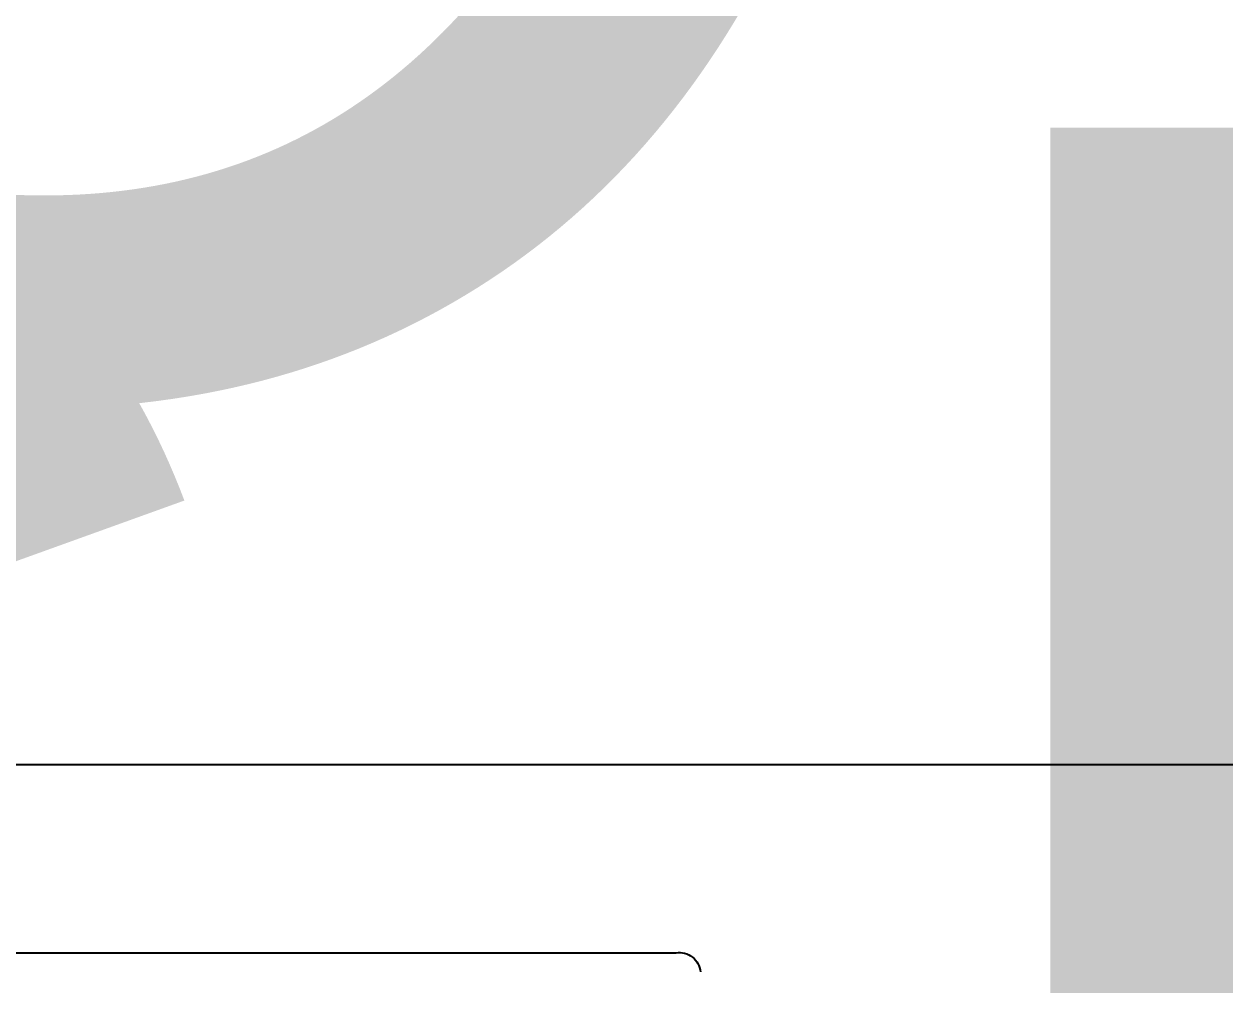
# Model space of a CAD drawing. Header units: feet. Extents: x -13743 to 68376, y -48 to 67763.
# Drawn here: x 4330 to 5184, y 7270 to 7954 of the extents above; entities that cross this region are included whole.
import ezdxf
from ezdxf.enums import TextEntityAlignment as Align

# ---------------------------------------------------------------- set-up
doc = ezdxf.new("R2018")
doc.units = ezdxf.units.FT
doc.header["$MEASUREMENT"] = 0
doc.layers.add('G-ANNO-TEXT', color=1, linetype='Continuous')
doc.styles.add('NEI-A', font='arial.ttf')
doc.styles.get("Standard").update_dxf_attribs({"font": 'arial.ttf'})

# ---------------------------------------------------------------- blocks, each defined once
blk = doc.blocks.new('DETAIL_TITLE')
at = {"style": 'NEI-A', "flags": 8}
blk.add_attdef('#', text='', height=0.2, dxfattribs=at).set_placement((0.5922, -0.5109), align=Align.MIDDLE_CENTER)
at = {"lineweight": 30, "flags": 104}
blk.add_attdef('DETAIL_TITLE', text='', height=0.2, dxfattribs=at).set_placement((0.9099, -0.5251), align=Align.BOTTOM_LEFT)
at = {"style": 'NEI-A'}
for tag, p in [('SCALE:', (0.9386, -0.7379)), ('1"_=_', (1.5474, -0.7379))]:
    blk.add_attdef(tag, text='', height=0.1, dxfattribs=at).set_placement(p, align=Align.BOTTOM_LEFT)

msp = doc.modelspace()

# ---------------------------------------------------------------- linework, layer by layer
at = {"layer": 'G-ANNO-TEXT', "flags": 128}
msp.add_lwpolyline([(2236.94, 7279.74, -0.346723), (2266.99, 7293.39), (3514.23, 7293.39, 0.298343), (3532.73, 7307.04, 0.298343), (3551.24, 7293.39), (4793.51, 7293.39, -0.429188), (4810.95, 7279.74)], format="xyb", dxfattribs=at)

# ---------------------------------------------------------------- block references
at = {"layer": 'G-ANNO-TEXT'}
ref = msp.add_blockref('DETAIL_TITLE', (2199.95, 9090.61), dxfattribs=dict(at, xscale=128.9267043143703, yscale=128.9267043143703, zscale=128.9267043143703))
lines = msp.add_mtext('{\\LDC BLOCK TYPE-1 (3) STRINGS (78) MODULES [580W] }', dxfattribs={"layer": '0', "insert": (2317.26, 9061.59), "char_height": 1362.0506, "attachment_point": 1})
ref.add_attrib('DETAIL_TITLE', '', (2317.26, 9061.59)).embed_mtext(lines)
ref = msp.add_blockref('DETAIL_TITLE', (2193.15, 7909.29), dxfattribs=dict(at, xscale=128.9267043143703, yscale=128.9267043143703, zscale=128.9267043143703))
lines = msp.add_mtext('{\\LDC BLOCK TYPE-2 (2) STRINGS (52) MODULES [580W-SOUTH MOTOR GAP] }', dxfattribs={"layer": '0', "insert": (2310.46, 7880.26), "char_height": 1139.5591, "attachment_point": 1})
ref.add_attrib('DETAIL_TITLE', '', (2310.46, 7880.26)).embed_mtext(lines)

doc.saveas('drawing.dxf')
